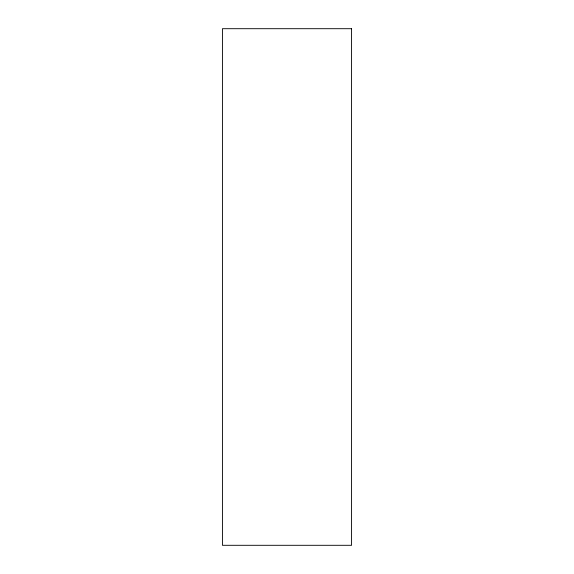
<?xml version="1.0" encoding="UTF-8"?>
<svg xmlns="http://www.w3.org/2000/svg" width="574" height="574" viewBox="0 0 574 574"><rect width="100%" height="100%" fill="white"/><g stroke="black" fill="none" stroke-linecap="round" stroke-linejoin="round"><path stroke-width="0.86" d="M351.575 28.7L222.425 28.7L222.425 545.3L351.575 545.3L351.575 28.7"/></g></svg>
